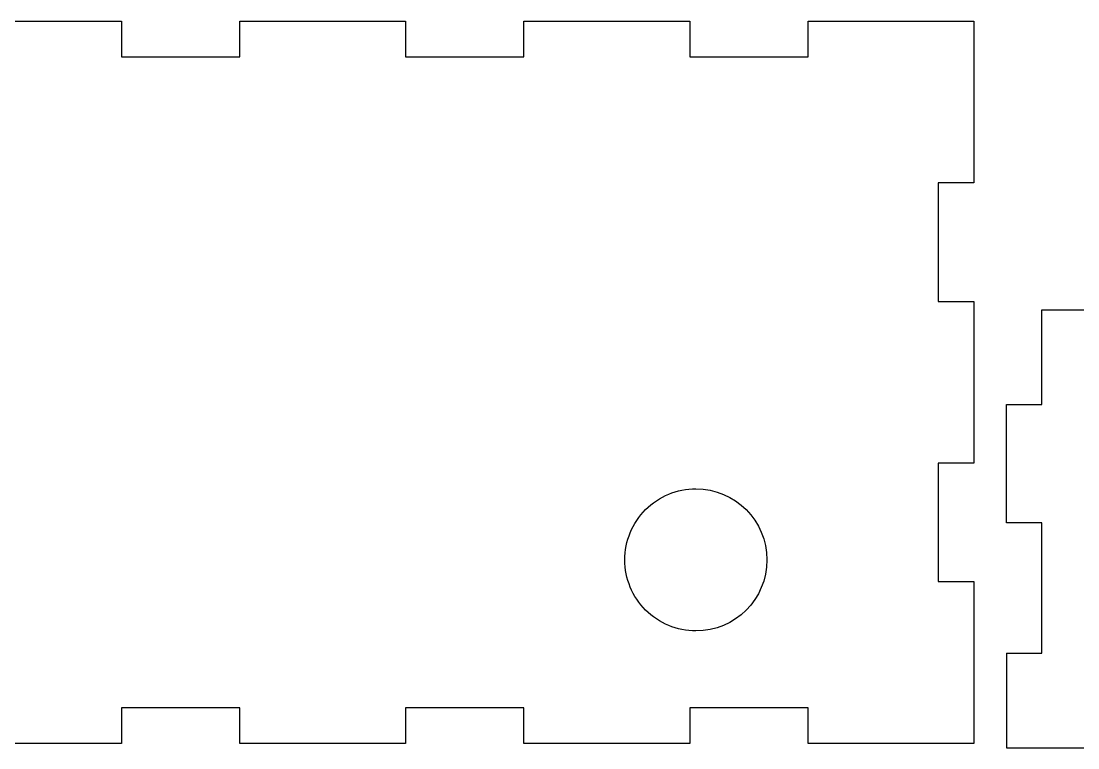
# Model space of a CAD drawing. Extents: x 33 to 401, y 28 to 278.
# Drawn here: x 189 to 278.2, y 159 to 220.4 of the extents above; entities that cross this region are included whole.
import ezdxf

# ---------------------------------------------------------------- set-up
doc = ezdxf.new("R2010")
doc.units = 0
doc.layers.add('Layer_1', color=7, linetype='CONTINUOUS')

msp = doc.modelspace()

# ---------------------------------------------------------------- linework, layer by layer
at = {"layer": 'Layer_1', "color": 7}
for p, q in [((183.4305, 220.37039), (197.4305, 220.37039)), ((197.4305, 220.37039), (197.4305, 217.37039)), ((207.4305, 217.37039), (207.4305, 220.37039)), ((207.4305, 220.37039), (221.4305, 220.37039)), ((221.4305, 220.37039), (221.4305, 217.37039)), ((231.4305, 217.37039), (231.4305, 220.37039)), ((231.4305, 220.37039), (245.4305, 220.37039)), ((245.4305, 220.37039), (245.4305, 217.37039)), ((255.4305, 217.37039), (255.4305, 220.37039)), ((255.4305, 220.37039), (269.43051, 220.37039)), ((269.43051, 220.37039), (269.43051, 206.70372)), ((197.4305, 217.37039), (207.4305, 217.37039)), ((221.4305, 217.37039), (231.4305, 217.37039)), ((245.4305, 217.37039), (255.4305, 217.37039)), ((269.43051, 206.70372), (266.43051, 206.70372)), ((266.43051, 206.70372), (266.43051, 196.70372)), ((266.43051, 196.70372), (269.43051, 196.70372)), ((269.43051, 196.70372), (269.43051, 183.03706)), ((275.17949, 188.00267), (275.17949, 196.00267)), ((275.17949, 196.00267), (286.17949, 196.00267)), ((272.17949, 178.00267), (272.17949, 188.00267)), ((272.17949, 188.00267), (275.17949, 188.00267)), ((269.43051, 183.03706), (266.43051, 183.03706)), ((266.43051, 183.03706), (266.43051, 173.03706)), ((275.17949, 178.00267), (272.17949, 178.00267)), ((275.17949, 167.00267), (275.17949, 178.00267)), ((251.9543, 174.87653), (251.9543, 174.87653)), ((266.43051, 173.03706), (269.43051, 173.03706)), ((269.43051, 173.03706), (269.43051, 159.37039)), ((272.17949, 167.00268), (272.17949, 159.00268)), ((272.17949, 167.00267), (275.17949, 167.00267)), ((207.4305, 162.37039), (197.4305, 162.37039)), ((197.4305, 162.37039), (197.4305, 159.37039)), ((207.4305, 159.37039), (207.4305, 162.37039)), ((231.4305, 162.37039), (221.4305, 162.37039)), ((221.4305, 162.37039), (221.4305, 159.37039)), ((231.4305, 159.37039), (231.4305, 162.37039)), ((255.4305, 162.37039), (245.4305, 162.37039)), ((245.4305, 162.37039), (245.4305, 159.37039)), ((255.4305, 159.37039), (255.4305, 162.37039)), ((197.4305, 159.37039), (183.4305, 159.37039)), ((221.4305, 159.37039), (207.4305, 159.37039)), ((245.4305, 159.37039), (231.4305, 159.37039)), ((269.43051, 159.37039), (255.4305, 159.37039)), ((272.17949, 159.00268), (358.17947, 159.00268))]:
    msp.add_line(p, q, dxfattribs=at)
for points in [[(241.711663, 179.119174), (242.836883, 180.244393), (244.363009, 180.876533), (245.95431, 180.87653)], [(245.95431, 180.87653), (249.268015, 180.876524), (251.9543, 178.190235), (251.9543, 174.87653)], [(239.9543, 174.87653), (239.9543, 176.467831), (240.586442, 177.993956), (241.711663, 179.119174)], [(241.711663, 170.633886), (240.586442, 171.759104), (239.9543, 173.285229), (239.9543, 174.87653)], [(251.9543, 174.87653), (251.9543, 171.562825), (249.268015, 168.876536), (245.95431, 168.87653)], [(245.95431, 168.87653), (244.363009, 168.876527), (242.836883, 169.508667), (241.711663, 170.633886)]]:
    msp.add_open_spline(points, degree=3, dxfattribs=at)

doc.saveas('drawing.dxf')
